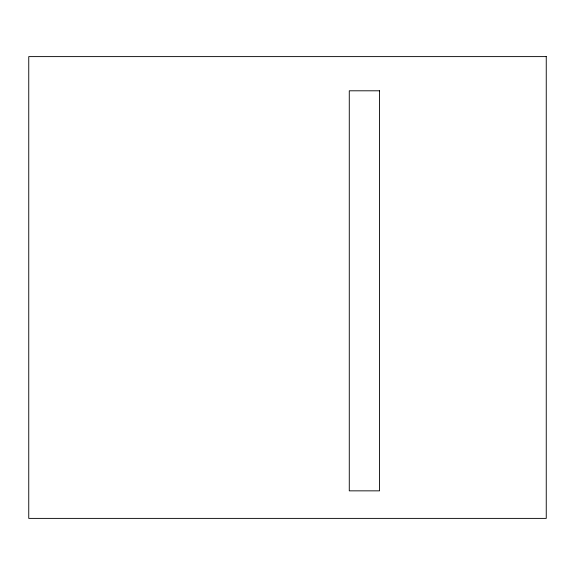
<?xml version="1.0" encoding="UTF-8"?>
<svg xmlns="http://www.w3.org/2000/svg" width="575" height="575" viewBox="0 0 575 575"><rect width="100%" height="100%" fill="white"/><g stroke="black" fill="none" stroke-linecap="round" stroke-linejoin="round"><path stroke-width="0.86" d="M546.25 56.609L28.75 56.609L28.75 518.391L546.25 518.391L546.25 56.609M379.55 90.8L349.277 90.8L349.277 490.849L379.55 490.849L379.55 90.8"/></g></svg>
